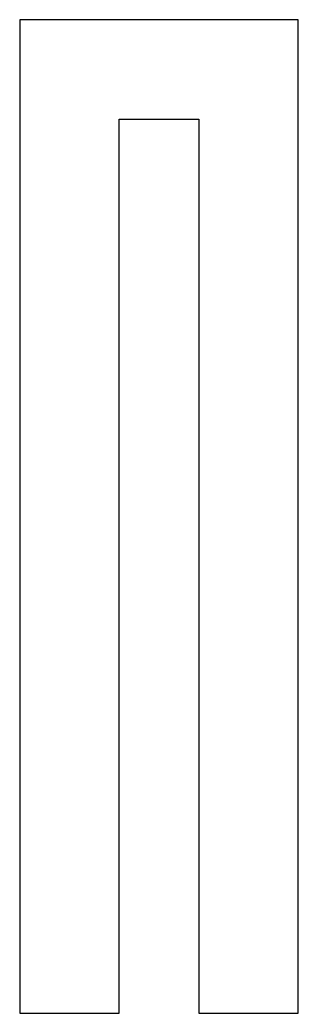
# Model space of a CAD drawing. Header units: millimetres. Extents: x -17 to 19, y -114 to 13.
import ezdxf

# ---------------------------------------------------------------- set-up
doc = ezdxf.new("R2010")
doc.units = ezdxf.units.MM

msp = doc.modelspace()

# ---------------------------------------------------------------- linework, layer by layer
at = {"color": 7, "linetype": 'Continuous', "lineweight": 25}
for p, q in [((18.58, 12.7), (-16.98, 12.7)), ((-16.98, 12.7), (-16.98, -114.3)), ((18.58, -114.3), (18.58, 12.7)), ((-4.28, -114.3), (-4.28, 0)), ((-4.28, 0), (5.88, 0)), ((5.88, 0), (5.88, -114.3)), ((-16.98, -114.3), (-4.28, -114.3)), ((5.88, -114.3), (18.58, -114.3))]:
    msp.add_line(p, q, dxfattribs=at)

doc.saveas('drawing.dxf')
